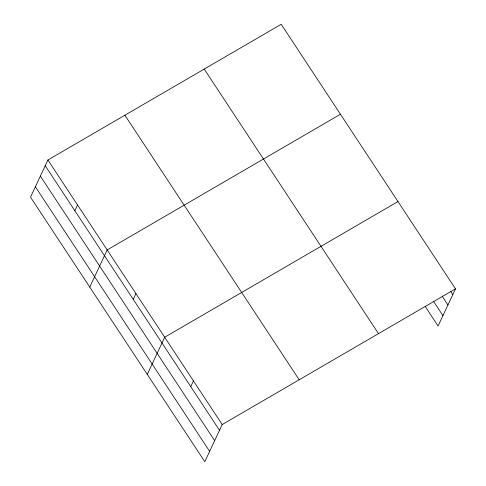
<?xml version="1.0" encoding="UTF-8"?>
<svg xmlns="http://www.w3.org/2000/svg" width="486" height="486" viewBox="0 0 486 486"><rect width="100%" height="100%" fill="white"/><g stroke="black" fill="none" stroke-linecap="round" stroke-linejoin="round"><path stroke-width="0.73" d="M47.907 159.991L30.503 197.146L204.794 461.7L222.199 424.551L455.497 288.854L281.206 24.3L47.907 159.991L222.199 424.551M74.844 210.711L77.535 204.964M89.764 287.092L107.169 249.944L340.461 114.246M133.231 299.34L135.922 293.593M147.282 374.396L164.681 337.248L397.979 201.55M190.749 386.643L193.44 380.896M455.497 288.854L438.093 326.009L425.171 306.393M450.716 291.442L452.8 294.601M442.114 296.108L447.946 304.965M433.36 301.095L442.946 315.645M204.217 69.079L378.509 333.633M124.896 115.212L299.188 379.773M45.216 165.738L219.508 430.298M40.362 176.102L214.654 440.656M35.363 186.782L209.648 451.336"/></g></svg>
